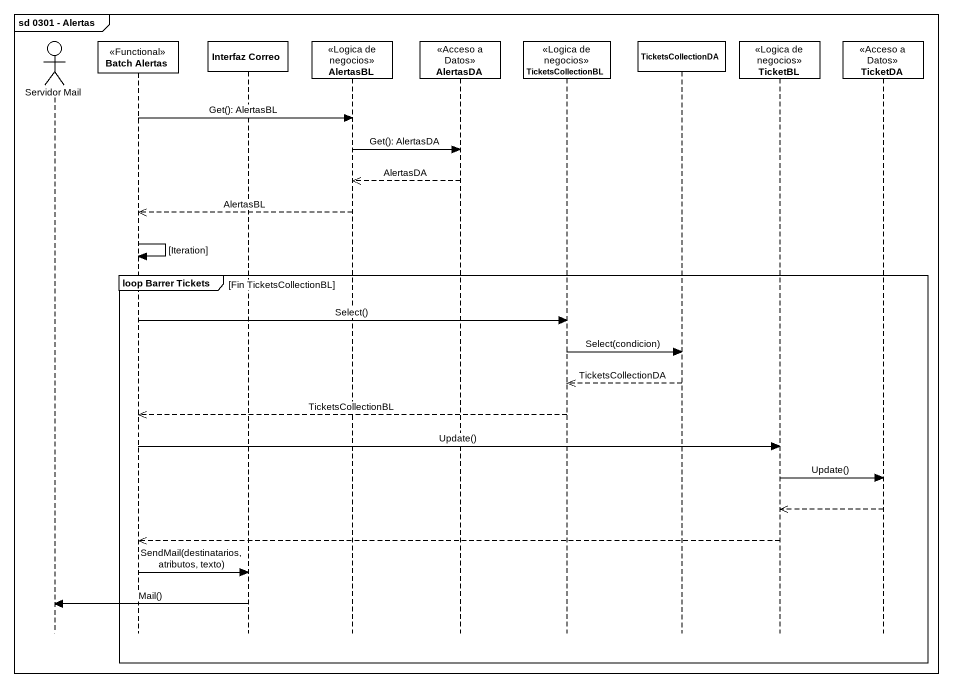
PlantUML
@startuml
mainframe sd 0301 - Alertas
hide footbox
actor "Servidor Mail" as Servidor_Mail
participant "Batch Alertas" as Batch_Alertas <<Functional>>
participant "Interfaz Correo" as Interfaz_Correo
participant AlertasBL <<Logica de negocios>>
participant AlertasDA <<Acceso a Datos>>
participant TicketsCollectionBL <<Logica de negocios>>
participant TicketsCollectionDA
participant TicketBL <<Logica de negocios>>
participant TicketDA <<Acceso a Datos>>

Batch_Alertas -> AlertasBL : Get(): AlertasBL
AlertasBL -> AlertasDA : Get(): AlertasDA
AlertasDA -->> AlertasBL : AlertasDA
AlertasBL -->> Batch_Alertas : AlertasBL
Batch_Alertas -> Batch_Alertas : [Iteration]
group loop Barrer Tickets [Fin TicketsCollectionBL]
  Batch_Alertas -> TicketsCollectionBL : Select()
  TicketsCollectionBL -> TicketsCollectionDA : Select(condicion)
  TicketsCollectionDA -->> TicketsCollectionBL : TicketsCollectionDA
  TicketsCollectionBL -->> Batch_Alertas : TicketsCollectionBL
  Batch_Alertas -> TicketBL : Update()
  TicketBL -> TicketDA : Update()
  TicketDA -->> TicketBL
  TicketBL -->> Batch_Alertas
  Batch_Alertas -> Interfaz_Correo : SendMail(destinatarios, atributos, texto)
  Interfaz_Correo -> Servidor_Mail : Mail()
end
@enduml
